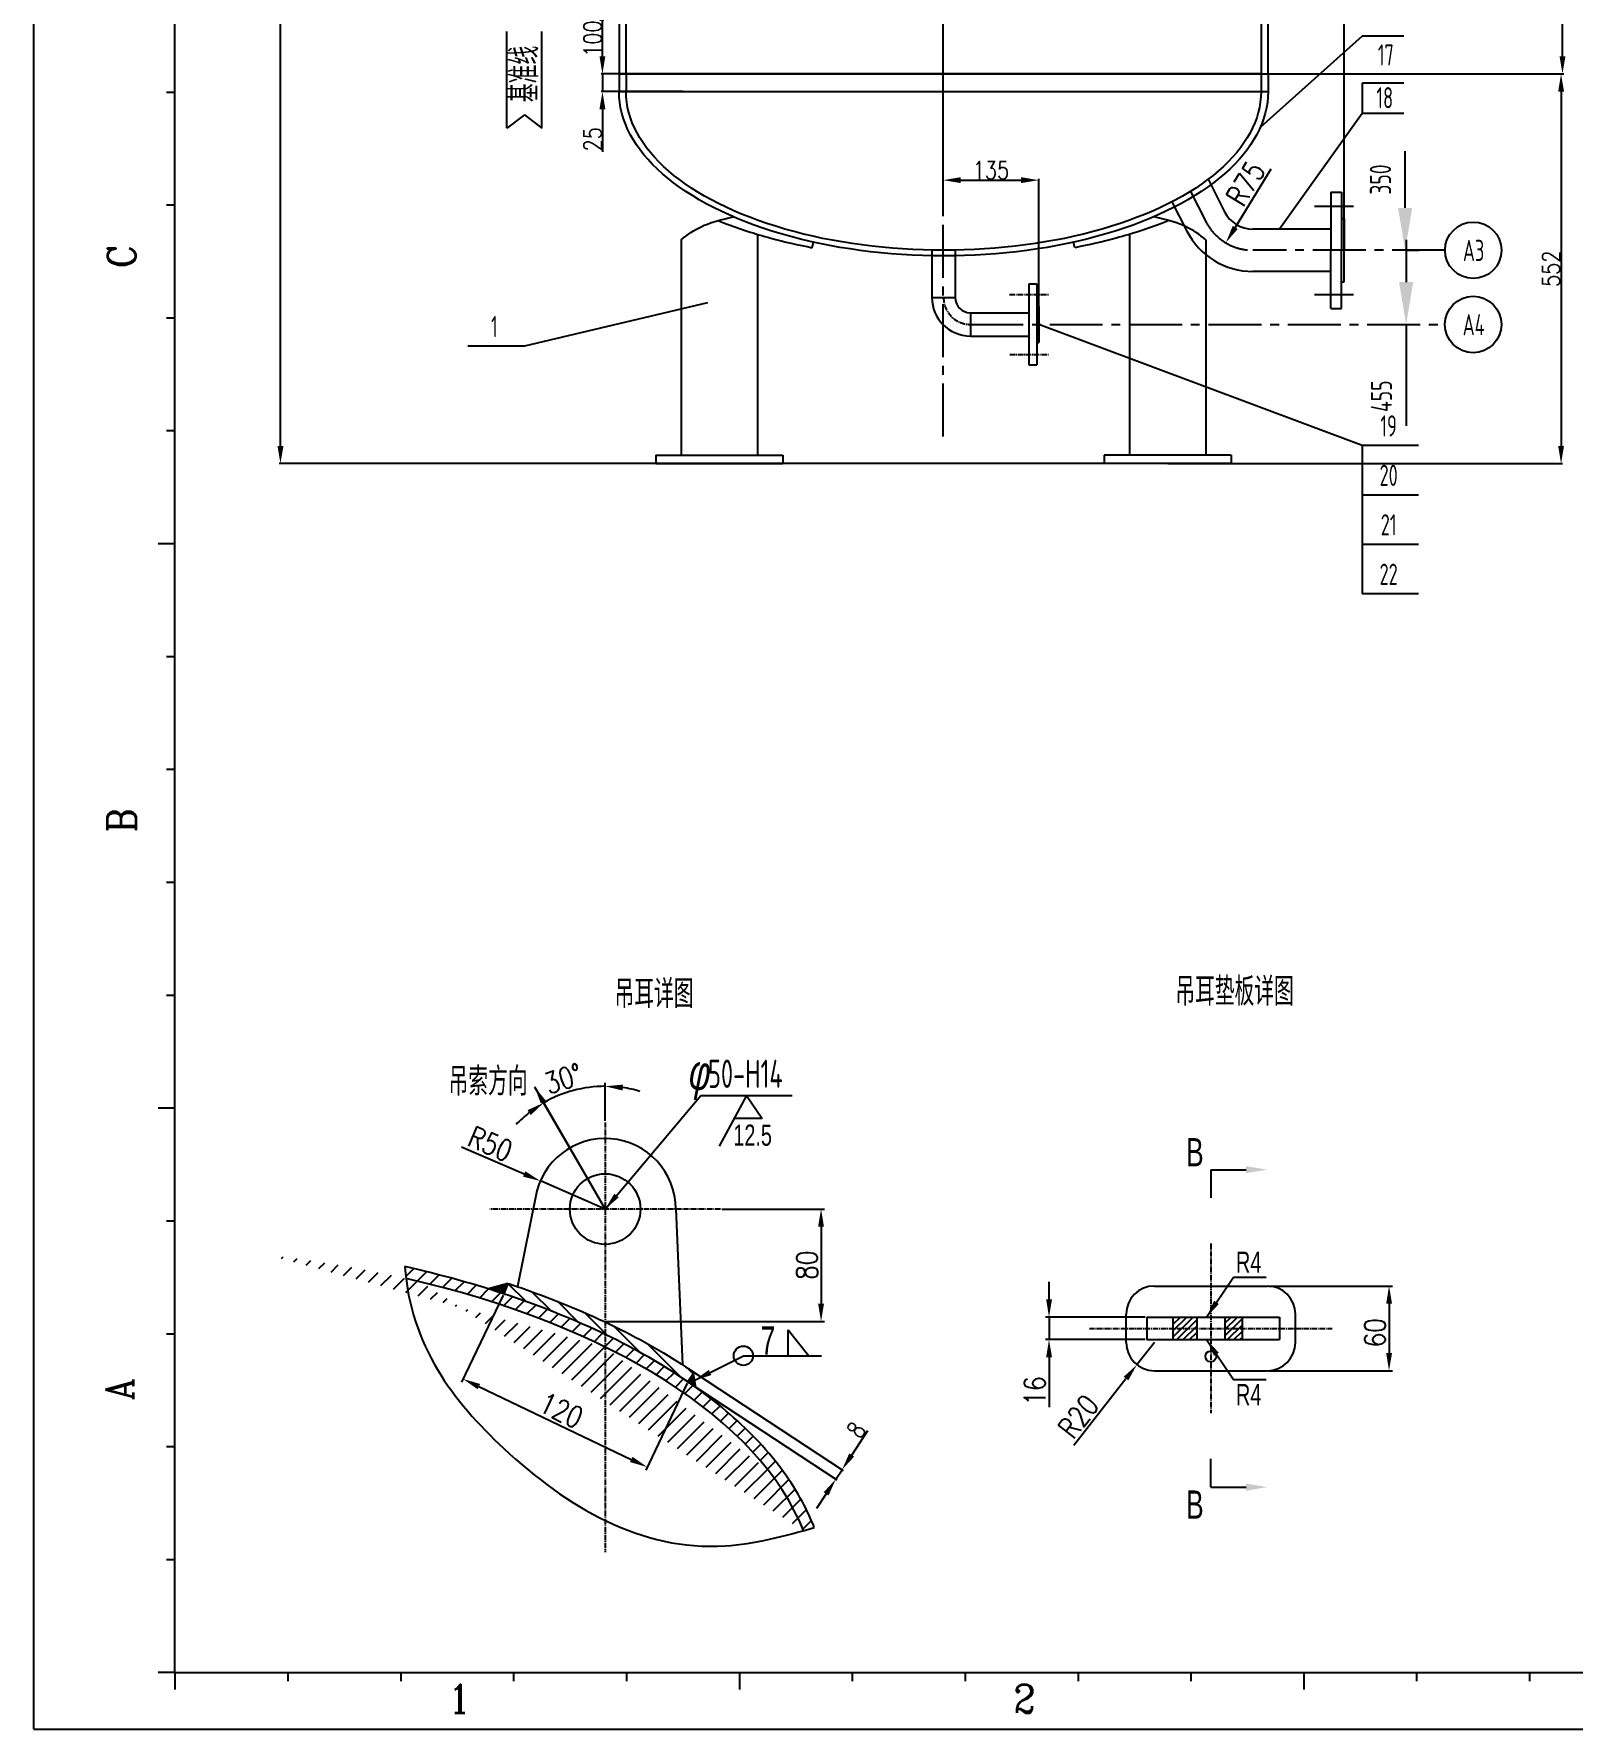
# Model space of a CAD drawing. Header units: inches. Extents: x 32075 to 39005, y -1315 to 3437.
# Drawn here: x 32075 to 34256, y -1315 to 1088 of the extents above; entities that cross this region are included whole.
import ezdxf
from ezdxf.enums import TextEntityAlignment as Align

# ---------------------------------------------------------------- set-up
doc = ezdxf.new("R2010")
doc.units = ezdxf.units.IN
doc.header["$LTSCALE"] = 10
doc.header["$MEASUREMENT"] = 0
doc.linetypes.add('CENTER', pattern=[2, 1.25, -0.25, 0.25, -0.25])
doc.linetypes.add('CENTER2', pattern=[1.125, 0.75, -0.125, 0.125, -0.125])
for name, color, linetype in [('2细线层', 4, 'Continuous'), ('7标注层', 4, 'Continuous'), ('CENTER', 1, 'CENTER'), ('DIM', 4, 'Continuous'), ('DRAWING', 7, 'Continuous'), ('hide-user1', 4, 'Continuous'), ('OBJ', 7, 'Continuous'), ('图框层', 7, 'Continuous')]:
    doc.layers.add(name, color=color, linetype=linetype)
doc.styles.add('JEREH', font='isocp.shx', dxfattribs={"width": 0.7, "bigfont": 'hzfs.shx'})
doc.styles.add('JEREH1', font='isocp.shx', dxfattribs={"width": 0.75, "bigfont": 'hzfs.shx'})
doc.styles.add('ROMANC', font='romanc.shx', dxfattribs={"width": 0.75})
doc.styles.add('TH_GBDIM', font='romans.shx', dxfattribs={"width": 0.8, "bigfont": 'gbcbig.shx'})
doc.styles.add('VCADHZ', font='vcadtxt3.shx', dxfattribs={"width": 0.7, "bigfont": 'vcadhz.shx'})
doc.dimstyles.new('TH_GBDIM', dxfattribs={"dimtxt": 25, "dimasz": 25, "dimexe": 2, "dimexo": 0, "dimgap": 1.5, "dimtad": 1, "dimdec": 0, "dimzin": 0, "dimdsep": 46, "dimtxsty": 'TH_GBDIM', "dimcen": 25, "dimclrd": 130, "dimclre": 130, "dimclrt": 3, "dimadec": 0, "dimazin": 0, "dimtfac": 0.714286, "dimtdec": 0, "dimtmove": 0, "dimatfit": 3, "dimfxl": 1, "dimtzin": 0, "dimlwd": -1, "dimlwe": -1, "dimarcsym": 0})
doc.dimstyles.new('单标注', dxfattribs={"dimscale": 20, "dimtxt": 1.5, "dimasz": 3, "dimexe": 1, "dimexo": 0.5, "dimgap": 1, "dimtad": 1, "dimjust": 2, "dimdec": 0, "dimzin": 0, "dimdsep": 46, "dimtxsty": 'JEREH1', "dimcen": 2, "dimse1": 1, "dimsd1": 1, "dimclrd": 4, "dimclre": 4, "dimclrt": 4, "dimadec": 0, "dimazin": 0, "dimtfac": 1, "dimtdec": 0, "dimtmove": 0, "dimatfit": 3, "dimfxl": 1, "dimtolj": 1, "dimtzin": 0, "dimarcsym": 0})
doc.dimstyles.new('单线标注', dxfattribs={"dimscale": 10, "dimtxt": 3, "dimasz": 2.5, "dimexe": 0.5, "dimexo": 0.2, "dimgap": 0.5, "dimtad": 1, "dimjust": 2, "dimdec": 0, "dimdsep": 46, "dimtxsty": 'TH_GBDIM', "dimcen": 1, "dimse1": 1, "dimsd1": 1, "dimclrd": 4, "dimclre": 4, "dimclrt": 3, "dimadec": 0, "dimazin": 0, "dimtfac": 1, "dimtdec": 0, "dimtmove": 0, "dimatfit": 3, "dimfxl": 1, "dimlwd": -1, "dimlwe": -1, "dimarcsym": 0})

# ---------------------------------------------------------------- blocks, each defined once
blk = doc.blocks.new('*D10')
at = {"color": 130, "transparency": 16777216}
for p, q in [((32994.7, 1131.6), (32878.6, 1131.6)), ((32880.6, 1056.6), (32880.6, 1106.6)), ((32994.7, 1031.6), (32878.6, 1031.6))]:
    blk.add_line(p, q, dxfattribs=at)
for points in [[(32876.4, 1106.6), (32884.7, 1106.6), (32880.6, 1131.6)], [(32876.4, 1056.6), (32884.7, 1056.6), (32880.6, 1031.6)]]:
    blk.add_solid(points, dxfattribs=at)
at = {"layer": 'Defpoints', "color": 0, "transparency": 16777216}
for p in [(32880.6, 1131.6), (32994.7, 1131.6), (32994.7, 1031.6)]:
    blk.add_point(p, dxfattribs=at)
at = {"color": 3, "transparency": 16777216, "insert": (32866.6, 1081.6), "char_height": 25, "attachment_point": 5, "rotation": 90, "style": 'TH_GBDIM'}
blk.add_mtext('100', dxfattribs=at)
blk = doc.blocks.new('*D11')
at = {"color": 130, "transparency": 16777216}
for p, q in [((32880.6, 1056.6), (32880.6, 1081.6)), ((32994.7, 1031.6), (32878.6, 1031.6)), ((32880.6, 1031.6), (32880.6, 1006.6)), ((32994.7, 1006.6), (32878.6, 1006.6)), ((32880.6, 981.6), (32880.6, 921.2))]:
    blk.add_line(p, q, dxfattribs=at)
for points in [[(32876.4, 1056.6), (32884.7, 1056.6), (32880.6, 1031.6)], [(32876.4, 981.6), (32884.7, 981.6), (32880.6, 1006.6)]]:
    blk.add_solid(points, dxfattribs=at)
at = {"layer": 'Defpoints', "color": 0, "transparency": 16777216}
for p in [(32994.7, 1031.6), (32880.6, 1006.6), (32994.7, 1006.6)]:
    blk.add_point(p, dxfattribs=at)
at = {"color": 3, "transparency": 16777216, "insert": (32866.6, 938.9), "char_height": 25, "attachment_point": 5, "rotation": 90, "style": 'TH_GBDIM'}
blk.add_mtext('25', dxfattribs=at)
blk = doc.blocks.new('*D21')
at = {"color": 130, "transparency": 16777216}
for p, q in [((33363.6, 830.9), (33363.6, 1203.3)), ((33932.1, 781.6), (33932.1, 1203.3)), ((33907.1, 1201.3), (33388.6, 1201.3))]:
    blk.add_line(p, q, dxfattribs=at)
for points in [[(33388.6, 1205.4), (33388.6, 1197.1), (33363.6, 1201.3)], [(33907.1, 1205.4), (33907.1, 1197.1), (33932.1, 1201.3)]]:
    blk.add_solid(points, dxfattribs=at)
at = {"layer": 'Defpoints', "color": 0, "transparency": 16777216}
for p in [(33363.6, 1201.3), (33363.6, 830.9), (33932.1, 781.6)]:
    blk.add_point(p, dxfattribs=at)
at = {"color": 3, "transparency": 16777216, "insert": (33647.8, 1215.3), "char_height": 25, "attachment_point": 5, "style": 'TH_GBDIM'}
blk.add_mtext('568', dxfattribs=at)
blk = doc.blocks.new('*D22')
at = {"color": 130, "transparency": 16777216}
for p, q in [((33363.6, 856.7), (33363.6, 883)), ((33388.6, 881), (33474.1, 881)), ((33499.1, 676.6), (33499.1, 883))]:
    blk.add_line(p, q, dxfattribs=at)
for points in [[(33388.6, 885.2), (33388.6, 876.9), (33363.6, 881)], [(33474.1, 885.2), (33474.1, 876.9), (33499.1, 881)]]:
    blk.add_solid(points, dxfattribs=at)
at = {"layer": 'Defpoints', "color": 0, "transparency": 16777216}
for p in [(33499.1, 881), (33363.6, 856.7), (33499.1, 676.6)]:
    blk.add_point(p, dxfattribs=at)
at = {"color": 3, "transparency": 16777216, "insert": (33431.3, 895), "char_height": 25, "attachment_point": 5, "style": 'TH_GBDIM'}
blk.add_mtext('135', dxfattribs=at)
blk = doc.blocks.new('*D23')
at = {"color": 4, "lineweight": -2, "transparency": 16777216}
for p, q in [((34018.4, 841.6), (34018.4, 922.1)), ((34018.7, 781.6), (34038.4, 781.6))]:
    blk.add_line(p, q, dxfattribs=at)
at = {"color": 4, "transparency": 16777216}
blk.add_solid([(34008.4, 841.6), (34028.4, 841.6), (34018.4, 781.6)], dxfattribs=at)
at = {"layer": 'Defpoints', "color": 0, "transparency": 16777216}
for p in [(33883.3, 1131.6), (34008.7, 781.6), (34018.4, 781.6)]:
    blk.add_point(p, dxfattribs=at)
at = {"color": 4, "transparency": 16777216, "insert": (33983.4, 881.9), "char_height": 30, "attachment_point": 5, "rotation": 90, "style": 'JEREH1'}
blk.add_mtext('\\A1;350', dxfattribs=at)
blk = doc.blocks.new('*D24')
at = {"color": 4, "lineweight": -2, "transparency": 16777216}
for p, q in [((34019.8, 796.6), (34019.8, 736.6)), ((33997.9, 676.6), (34039.8, 676.6)), ((34019.8, 676.6), (34019.8, 532.9))]:
    blk.add_line(p, q, dxfattribs=at)
at = {"color": 4, "transparency": 16777216}
blk.add_solid([(34009.8, 736.6), (34029.8, 736.6), (34019.8, 676.6)], dxfattribs=at)
at = {"layer": 'Defpoints', "color": 0, "transparency": 16777216}
for p in [(33814.1, 1131.6), (33987.9, 676.6), (34019.8, 676.6)]:
    blk.add_point(p, dxfattribs=at)
at = {"color": 4, "transparency": 16777216, "insert": (33984.8, 574.8), "char_height": 30, "attachment_point": 5, "rotation": 90, "style": 'JEREH1'}
blk.add_mtext('\\A1;455', dxfattribs=at)
blk = doc.blocks.new('*D25')
at = {"color": 130, "transparency": 16777216}
for p, q in [((33609.2, 1031.6), (34241.4, 1031.6)), ((34239.4, 1006.6), (34239.4, 504.2)), ((33681.9, 479.2), (34241.4, 479.2))]:
    blk.add_line(p, q, dxfattribs=at)
for points in [[(34235.3, 1006.6), (34243.6, 1006.6), (34239.4, 1031.6)], [(34235.3, 504.2), (34243.6, 504.2), (34239.4, 479.2)]]:
    blk.add_solid(points, dxfattribs=at)
at = {"layer": 'Defpoints', "color": 0, "transparency": 16777216}
for p in [(33609.2, 1031.6), (33681.9, 479.2), (34239.4, 479.2)]:
    blk.add_point(p, dxfattribs=at)
at = {"color": 3, "transparency": 16777216, "insert": (34225.4, 755.4), "char_height": 25, "attachment_point": 5, "rotation": 90, "style": 'TH_GBDIM'}
blk.add_mtext('552', dxfattribs=at)
blk = doc.blocks.new('*D26')
at = {"color": 130, "transparency": 16777216}
for p, q in [((33762.8, 2671.6), (34243.4, 2671.6)), ((34241.4, 1056.6), (34241.4, 2646.6)), ((33771.9, 1031.6), (34243.4, 1031.6))]:
    blk.add_line(p, q, dxfattribs=at)
for points in [[(34237.3, 2646.6), (34245.6, 2646.6), (34241.4, 2671.6)], [(34237.3, 1056.6), (34245.6, 1056.6), (34241.4, 1031.6)]]:
    blk.add_solid(points, dxfattribs=at)
at = {"layer": 'Defpoints', "color": 0, "transparency": 16777216}
for p in [(33762.8, 2671.6), (34241.4, 2671.6), (33771.9, 1031.6)]:
    blk.add_point(p, dxfattribs=at)
at = {"color": 3, "transparency": 16777216, "insert": (34227.4, 1851.6), "char_height": 25, "attachment_point": 5, "rotation": 90, "style": 'TH_GBDIM'}
blk.add_mtext('1640', dxfattribs=at)
blk = doc.blocks.new('*D27')
at = {"color": 4, "transparency": 16777216}
blk.add_line((33828.1, 896.4), (33777.6, 814), dxfattribs=at)
blk.add_solid([(33774, 816.2), (33781.1, 811.8), (33764.5, 792.7)], dxfattribs=at)
at = {"layer": 'Defpoints', "color": 0, "transparency": 16777216}
for p in [(33803.7, 856.6), (33764.5, 792.7)]:
    blk.add_point(p, dxfattribs=at)
at = {"color": 3, "transparency": 16777216, "insert": (33792.3, 876.3), "char_height": 30, "attachment_point": 5, "rotation": 58.5133, "style": 'TH_GBDIM'}
blk.add_mtext('R75', dxfattribs=at)
blk = doc.blocks.new('*D28')
at = {"color": 130, "transparency": 16777216}
for p, q in [((33010, 3050), (32422.2, 3050)), ((32424.2, 504.2), (32424.2, 3025)), ((33681.9, 479.2), (32422.2, 479.2))]:
    blk.add_line(p, q, dxfattribs=at)
for points in [[(32420, 3025), (32428.4, 3025), (32424.2, 3050)], [(32420, 504.2), (32428.4, 504.2), (32424.2, 479.2)]]:
    blk.add_solid(points, dxfattribs=at)
at = {"layer": 'Defpoints', "color": 0, "transparency": 16777216}
for p in [(32424.2, 3050), (33010, 3050), (33681.9, 479.2)]:
    blk.add_point(p, dxfattribs=at)
at = {"color": 3, "transparency": 16777216, "insert": (32410.2, 1764.6), "char_height": 25, "attachment_point": 5, "rotation": 90, "style": 'TH_GBDIM'}
blk.add_mtext('2571', dxfattribs=at)
blk = doc.blocks.new('*D30')
at = {"color": 4, "transparency": 16777216}
for p, q in [((33049.8, -577.4), (33195.5, -577.4)), ((33190.5, -602.4), (33190.5, -711.7)), ((32884.9, -736.7), (33195.5, -736.7))]:
    blk.add_line(p, q, dxfattribs=at)
for points in [[(33186.3, -602.4), (33194.6, -602.4), (33190.5, -577.4)], [(33186.3, -711.7), (33194.6, -711.7), (33190.5, -736.7)]]:
    blk.add_solid(points, dxfattribs=at)
at = {"layer": 'Defpoints', "color": 0, "transparency": 16777216}
for p in [(33047.8, -577.4), (32882.9, -736.7), (33190.5, -736.7)]:
    blk.add_point(p, dxfattribs=at)
at = {"color": 3, "transparency": 16777216, "insert": (33170.5, -657), "char_height": 30, "attachment_point": 5, "rotation": 90, "style": 'TH_GBDIM'}
blk.add_mtext('80', dxfattribs=at)
blk = doc.blocks.new('*D31')
at = {"color": 4, "transparency": 16777216}
for p, q in [((32739.7, -699.4), (32680.7, -822.8)), ((32705.4, -829), (32921.5, -932.3)), ((33000.8, -824.2), (32941.9, -947.6))]:
    blk.add_line(p, q, dxfattribs=at)
for points in [[(32707.2, -825.3), (32703.6, -832.8), (32682.9, -818.2)], [(32923.3, -928.5), (32919.7, -936), (32944, -943.1)]]:
    blk.add_solid(points, dxfattribs=at)
at = {"layer": 'Defpoints', "color": 0, "transparency": 16777216}
for p in [(32740.6, -697.6), (33001.7, -822.4), (32944, -943.1)]:
    blk.add_point(p, dxfattribs=at)
at = {"color": 3, "transparency": 16777216, "insert": (32822.1, -862.6), "char_height": 30, "attachment_point": 5, "rotation": 334.4568, "style": 'TH_GBDIM'}
blk.add_mtext('120', dxfattribs=at)
blk = doc.blocks.new('*D32')
at = {"layer": 'Defpoints', "color": 0, "transparency": 16777216}
for p in [(33010.5, -809), (33001.7, -822.4), (33220.2, -946.9)]:
    blk.add_point(p, dxfattribs=at)
at = {"layer": 'DRAWING', "color": 130, "transparency": 16777216}
for p, q in [((33010.5, -809), (33221.8, -948)), ((33001.7, -822.4), (33213, -961.3)), ((33233.9, -926), (33256.6, -891.4)), ((33211.4, -960.2), (33220.2, -946.9)), ((33197.6, -981.1), (33183.9, -1002))]:
    blk.add_line(p, q, dxfattribs=at)
for points in [[(33230.4, -923.7), (33237.4, -928.3), (33220.2, -946.9)], [(33194.2, -978.8), (33201.1, -983.4), (33211.4, -960.2)]]:
    blk.add_solid(points, dxfattribs=at)
at = {"layer": 'DRAWING', "color": 3, "transparency": 16777216, "insert": (33240.4, -890.6), "char_height": 25, "attachment_point": 5, "rotation": 56.6741, "style": 'TH_GBDIM'}
blk.add_mtext('8', dxfattribs=at)
blk = doc.blocks.new('*D33')
at = {"color": 4, "transparency": 16777216}
for p, q in [((32884.4, -452.5), (32884.4, -398.4)), ((32858.4, -532.4), (32794.9, -422.4))]:
    blk.add_line(p, q, dxfattribs=at)
for start, end in [(90, 120), (73.5229, 81.7614), (128.2386, 136.4771)]:
    blk.add_arc((32884.4, -577.4), 174, start, end, dxfattribs=at)
for points in [[(32909, -409.3), (32909.6, -401), (32884.4, -403.4)], [(32774.3, -437.3), (32779, -444.2), (32797.4, -426.7)]]:
    blk.add_solid(points, dxfattribs=at)
at = {"layer": 'Defpoints', "color": 0, "transparency": 16777216}
for p in [(32854.1, -406), (32884.4, -454.5), (32859.4, -534.1), (32884.4, -577.4), (32884.4, -1063.5)]:
    blk.add_point(p, dxfattribs=at)
at = {"color": 3, "transparency": 16777216, "insert": (32825.1, -392.7), "char_height": 30, "attachment_point": 5, "rotation": 17.7981, "style": 'TH_GBDIM'}
blk.add_mtext('30°', dxfattribs=at)
blk = doc.blocks.new('*D34')
at = {"color": 4, "transparency": 16777216}
for p, q in [((32681, -489.2), (32769.7, -527.6)), ((32884.4, -577.4), (32792.6, -537.6))]:
    blk.add_line(p, q, dxfattribs=at)
blk.add_solid([(32771.3, -523.8), (32768, -531.5), (32792.6, -537.6)], dxfattribs=at)
at = {"layer": 'Defpoints', "color": 0, "transparency": 16777216}
for p in [(32792.6, -537.6), (32884.4, -577.4)]:
    blk.add_point(p, dxfattribs=at)
at = {"color": 3, "transparency": 16777216, "insert": (32721.8, -485.1), "char_height": 30, "attachment_point": 5, "rotation": 336.5518, "style": 'TH_GBDIM'}
blk.add_mtext('R50', dxfattribs=at)
blk = doc.blocks.new('*D35')
at = {"color": 4, "transparency": 16777216}
for p, q in [((33513.6, -705.5), (33513.6, -680.5)), ((33650.1, -730.5), (33508.6, -730.5)), ((33513.6, -730.5), (33513.6, -762.5)), ((33650.1, -762.5), (33508.6, -762.5)), ((33513.6, -787.5), (33513.6, -858))]:
    blk.add_line(p, q, dxfattribs=at)
for points in [[(33509.5, -705.5), (33517.8, -705.5), (33513.6, -730.5)], [(33509.5, -787.5), (33517.8, -787.5), (33513.6, -762.5)]]:
    blk.add_solid(points, dxfattribs=at)
at = {"layer": 'Defpoints', "color": 0, "transparency": 16777216}
for p in [(33652.1, -730.5), (33513.6, -762.5), (33652.1, -762.5)]:
    blk.add_point(p, dxfattribs=at)
at = {"color": 3, "transparency": 16777216, "insert": (33493.6, -835.2), "char_height": 30, "attachment_point": 5, "rotation": 90, "style": 'TH_GBDIM'}
blk.add_mtext('16', dxfattribs=at)
blk = doc.blocks.new('*D29')
at = {"color": 4, "transparency": 16777216}
for p, q in [((33824.9, -686.5), (34000.6, -686.5)), ((33995.6, -711.5), (33995.6, -781.5)), ((33824.9, -806.5), (34000.6, -806.5))]:
    blk.add_line(p, q, dxfattribs=at)
for points in [[(33991.5, -711.5), (33999.8, -711.5), (33995.6, -686.5)], [(33991.5, -781.5), (33999.8, -781.5), (33995.6, -806.5)]]:
    blk.add_solid(points, dxfattribs=at)
at = {"layer": 'Defpoints', "color": 0, "transparency": 16777216}
for p in [(33822.9, -686.5), (33822.9, -806.5), (33995.6, -806.5)]:
    blk.add_point(p, dxfattribs=at)
at = {"color": 3, "transparency": 16777216, "insert": (33975.6, -752.7), "char_height": 30, "attachment_point": 5, "rotation": 90, "style": 'TH_GBDIM'}
blk.add_mtext('60', dxfattribs=at)
blk = doc.blocks.new('*D36')
at = {"color": 4, "transparency": 16777216}
for p, q in [((33662.9, -766.5), (33638.2, -798)), ((33548.8, -912), (33622.7, -817.7))]:
    blk.add_line(p, q, dxfattribs=at)
blk.add_solid([(33619.5, -815.1), (33626, -820.2), (33638.2, -798)], dxfattribs=at)
at = {"layer": 'Defpoints', "color": 0, "transparency": 16777216}
for p in [(33662.9, -766.5), (33638.2, -798)]:
    blk.add_point(p, dxfattribs=at)
at = {"color": 3, "transparency": 16777216, "insert": (33555.2, -871.4), "char_height": 30, "attachment_point": 5, "rotation": 51.882, "style": 'TH_GBDIM'}
blk.add_mtext('R20', dxfattribs=at)

msp = doc.modelspace()

# ---------------------------------------------------------------- hatches: boundary and pattern name
at = {"layer": 'DRAWING'}
h = msp.add_hatch(dxfattribs=at)
h.set_pattern_fill('ANSI31', color=2, scale=5, style=0)
h.set_pattern_definition([(45, (710.872, 18174.329), (-11.22532, 11.22532), [])])
edge = h.paths.add_edge_path()
edge.add_spline(control_points=[(32884.4, -755.1), (32847.8, -737.5), (32808.7, -721.4), (32719.9, -689.9), (32669.4, -675.2), (32611.5, -661.4), (32606.1, -660.2), (32600.7, -659)], knot_values=[3.946652, 3.946652, 3.946652, 3.946652, 4.096327, 4.096327, 4.269315, 4.269315, 4.286814, 4.286814, 4.286814, 4.286814], degree=3, periodic=0)
edge.add_spline(control_points=[(32600.7, -659), (32601.1, -664.6), (32601.6, -670.2), (32602.3, -675.7)], knot_values=[10.452433, 10.452433, 10.452433, 10.452433, 18.19689, 18.19689, 18.19689, 18.19689], degree=3, periodic=0)
edge.add_ellipse((32184.4, -1130), major_axis=(-1000, 0), ratio=0.5, start_angle=225.573, end_angle=245.2976, ccw=False)
edge.add_line((32884.4, -772.9), (32884.4, -755.1))
edge = h.paths.add_edge_path()
edge.add_ellipse((32184.4, -1130), major_axis=(-1000, 0), ratio=0.5, start_angle=191.1655, end_angle=225.573, ccw=False)
edge.add_spline(control_points=[(33165.4, -1033.1), (33170.6, -1031.7), (33175.7, -1030.2), (33180.9, -1028.7)], knot_values=[413.658697, 413.658697, 413.658697, 413.658697, 421.793715, 421.793715, 421.793715, 421.793715], degree=3, periodic=0)
edge.add_spline(control_points=[(33180.9, -1028.7), (33176.1, -1016.5), (33170.5, -1004.4), (33148.4, -963.3), (33127.8, -935), (33077.5, -881), (33047.8, -855.2), (32980.3, -806.8), (32942.5, -784.2), (32895.7, -760.6), (32890.1, -757.8), (32884.4, -755.1)], knot_values=[3.333773, 3.333773, 3.333773, 3.333773, 3.404376, 3.404376, 3.577363, 3.577363, 3.750351, 3.750351, 3.923339, 3.923339, 3.946652, 3.946652, 3.946652, 3.946652], degree=3, periodic=0)
edge.add_line((32884.4, -755.1), (32884.4, -772.9))
h = msp.add_hatch(color=3, dxfattribs=at)
edge = h.paths.add_edge_path()
edge.add_spline(control_points=[(32719, -690.7), (32726.3, -692.9), (32733.4, -695.2), (32740.6, -697.6)], knot_values=[4.12862, 4.12862, 4.12862, 4.12862, 4.153907, 4.153907, 4.153907, 4.153907], degree=3, periodic=0)
edge.add_line((32740.6, -697.6), (32746.4, -682.7))
edge.add_line((32746.4, -682.7), (32719, -690.7))
h = msp.add_hatch(dxfattribs=at)
h.set_pattern_fill('ANSI31', color=2, scale=5, angle=90, style=0)
h.set_pattern_definition([(135, (710.872, 18174.329), (-11.22532, -11.22532), [])])
edge = h.paths.add_edge_path()
edge.add_spline(control_points=[(32740.6, -697.6), (32749.6, -700.6), (32758.6, -703.7), (32808.7, -721.4), (32847.8, -737.5), (32884.4, -755.1)], knot_values=[3.946652, 3.946652, 3.946652, 3.946652, 3.978946, 3.978946, 4.12862, 4.12862, 4.12862, 4.12862], degree=3, periodic=0)
edge.add_line((32884.4, -755.1), (32884.4, -737.4))
edge.add_spline(control_points=[(32884.4, -737.4), (32850.6, -721.5), (32814.9, -706.7), (32767.2, -689.7), (32756.8, -686.1), (32746.4, -682.7)], knot_values=[5.297111, 5.297111, 5.297111, 5.297111, 5.432114, 5.432114, 5.46884, 5.46884, 5.46884, 5.46884], degree=3, periodic=0)
edge.add_line((32746.4, -682.7), (32740.6, -697.6))
edge = h.paths.add_edge_path()
edge.add_spline(control_points=[(33010.5, -809), (32978.8, -787.3), (32943.9, -766.9), (32899.1, -744.4), (32891.8, -740.9), (32884.4, -737.4)], knot_values=[5.46884, 5.46884, 5.46884, 5.46884, 5.62357, 5.62357, 5.653215, 5.653215, 5.653215, 5.653215], degree=3, periodic=0)
edge.add_line((32884.4, -737.4), (32884.4, -755.1))
edge.add_spline(control_points=[(32884.4, -755.1), (32890.1, -757.8), (32895.7, -760.6), (32937.6, -781.7), (32971.2, -801.4), (33001.7, -822.4)], knot_values=[3.771136, 3.771136, 3.771136, 3.771136, 3.794449, 3.794449, 3.946652, 3.946652, 3.946652, 3.946652], degree=3, periodic=0)
edge.add_line((33001.7, -822.4), (33010.5, -809))
h = msp.add_hatch(dxfattribs=at)
h.set_pattern_fill('ANSI31', color=2, scale=2, style=0)
h.set_pattern_definition([(45, (601.758, 18158.1787), (-4.4901281, 4.4901281), [])])
h.paths.add_polyline_path([(33787.2, -730.5), (33762.9, -730.5), (33762.9, -746.5), (33787.2, -746.5)])
h.paths.add_polyline_path([(33787.2, -746.5), (33762.9, -746.5), (33762.9, -762.5), (33787.2, -762.5)])
h.paths.add_polyline_path([(33722.9, -746.5), (33689.2, -746.5), (33689.2, -762.5), (33722.9, -762.5)])
h.paths.add_polyline_path([(33722.9, -730.5), (33689.2, -730.5), (33689.2, -746.5), (33722.9, -746.5)])
h = msp.add_hatch(color=3, dxfattribs=at)
edge = h.paths.add_edge_path()
edge.add_line((33009.3, -810.9), (33001.7, -822.4))
edge.add_spline(control_points=[(33001.7, -822.4), (33005.3, -824.8), (33008.8, -827.3), (33012.3, -829.8)], knot_values=[3.753382, 3.753382, 3.753382, 3.753382, 3.771136, 3.771136, 3.771136, 3.771136], degree=3, periodic=0)
edge.add_line((33012.3, -829.8), (33009.3, -810.9))

# ---------------------------------------------------------------- linework, layer by layer
at = {"color": 4}
for p, q in [((33957.4, 1085.1), (33813.2, 956.1)), ((32904.1, 1031.6), (32904.1, 1006.6)), ((32914.1, 1031.6), (32914.1, 1006.6)), ((33814.1, 1031.6), (33814.1, 1006.6)), ((33824.1, 1031.6), (33824.1, 1006.6)), ((32904.1, 1006.6), (33824.1, 1006.6)), ((33957.4, 975.5), (33840.3, 811.6)), ((33957.4, 504.8), (33499.1, 676.6)), ((33771.9, 491.2), (33771.9, 479.2))]:
    msp.add_line(p, q, dxfattribs=at)
at = {"color": 3, "ltscale": 100}
for p, q in [((34016.4, 1085.1), (33957.4, 1085.1)), ((34016.4, 1018.6), (33957.4, 1018.6)), ((33957.4, 1018.6), (33957.4, 975.5)), ((34016.4, 975.5), (33957.4, 975.5)), ((32769.9, 645.6), (32689.9, 645.6)), ((33957.4, 504.8), (33957.4, 294.5)), ((34037.4, 504.8), (33957.4, 504.8)), ((34037.4, 434.7), (33957.4, 434.7)), ((34037.4, 364.6), (33957.4, 364.6)), ((34037.4, 294.5), (33957.4, 294.5))]:
    msp.add_line(p, q, dxfattribs=at)
for p, q in [((33739, 882.2), (33762.5, 836.2)), ((33687.9, 850.4), (33709.1, 808.9)), ((33913.1, 864.1), (33928.1, 864.1)), ((33913.1, 864.1), (33913.1, 781.6)), ((33928.1, 864.1), (33928.1, 781.6)), ((33928.1, 826.6), (33932.1, 826.6)), ((33932.1, 826.6), (33932.1, 781.6)), ((33913.1, 811.6), (33802.6, 811.6)), ((33347.6, 781.7), (33347.6, 714.6)), ((33380.4, 781.7), (33380.6, 714.6)), ((33913.1, 699.1), (33913.1, 781.6)), ((33928.1, 699.1), (33928.1, 781.6)), ((33932.1, 736.7), (33932.1, 781.6)), ((33913.1, 751.6), (33802.6, 751.6)), ((33485.1, 734.1), (33496.1, 734.1)), ((33485.1, 734.1), (33485.1, 619.1)), ((33496.1, 734.1), (33496.1, 619.1)), ((33928.1, 736.7), (33932.1, 736.7)), ((33347.6, 714.6), (33380.6, 714.6)), ((33496.1, 702.1), (33499.1, 702.1)), ((33499.1, 702.1), (33499.1, 651.1)), ((33913.1, 699.1), (33928.1, 699.1)), ((33402.1, 693.1), (33402.1, 660.1)), ((33402.1, 693.1), (33485.1, 693.1)), ((33402.1, 660.1), (33485.1, 660.1)), ((33496.1, 651.1), (33499.1, 651.1)), ((33485.1, 619.1), (33496.1, 619.1))]:
    msp.add_line(p, q)
at = {"color": 4}
for points in [[(32904.1, 1031.6), (33824.1, 1031.6), (33824.1, 2671.6), (32904.1, 2671.6)], [(32914.1, 2671.6), (33814.1, 2671.6), (33814.1, 1031.6), (32914.1, 1031.6)]]:
    msp.add_lwpolyline(points, close=True, dxfattribs=at)
for centre, radius, start in [((33802.6, 856.6), 45, 207.0266), ((33802.6, 856.6), 105, 207.0266), ((33402.1, 714.6), 54.5, 180), ((33402.1, 714.6), 21.5, 180)]:
    msp.add_arc(centre, radius, start, 270)
at = {"color": 4, "extrusion": (0, 0, -1)}
for major_axis, ratio, start_param, end_param in [((460, 0), 0.506522, 6.283185, 9.424778), ((450, 0), 0.5, 0, 3.141593)]:
    msp.add_ellipse((33364.1, 1006.6), major_axis=major_axis, ratio=ratio, start_param=start_param, end_param=end_param, dxfattribs=at)
for points in [[(33044.3, 823.6), (33047.4, 822.4), (33050.5, 821.2), (33074.5, 812.1), (33096.5, 805), (33138.4, 793.7), (33158, 789.2), (33178.1, 785.3)], [(33683.9, 823.6), (33680.8, 822.4), (33677.7, 821.2), (33653.7, 812.1), (33631.6, 805), (33589.7, 793.7), (33570.1, 789.2), (33550.1, 785.3)]]:
    msp.add_open_spline(points, degree=3, knots=[4.0408141, 4.0408141, 4.0408141, 4.0408141, 4.0639577, 4.0639577, 4.2170111, 4.2170111, 4.3438059, 4.3438059, 4.3438059, 4.3438059])
at = {"layer": '2细线层'}
for p, q in [((32074.7, -1314.5), (32074.7, 3437.5)), ((32274.7, 1005.5), (32262.7, 1005.5)), ((32274.7, 845.5), (32262.7, 845.5)), ((32274.7, 685.5), (32262.7, 685.5)), ((32274.7, 525.5), (32262.7, 525.5)), ((32274.7, 365.5), (32250.7, 365.5)), ((32274.7, 205.5), (32262.7, 205.5)), ((32274.7, 45.5), (32262.7, 45.5)), ((32274.7, -114.5), (32262.7, -114.5)), ((32274.7, -274.5), (32262.7, -274.5)), ((32274.7, -274.5), (32262.7, -274.5)), ((32274.7, -434.5), (32250.7, -434.5)), ((32274.7, -594.5), (32262.7, -594.5)), ((32274.7, -754.5), (32262.7, -754.5)), ((32274.7, -914.5), (32262.7, -914.5)), ((32274.7, -1074.5), (32262.7, -1074.5)), ((32074.7, -1314.5), (32074.7, -1234.5)), ((32274.7, -1234.5), (32250.7, -1234.5)), ((32274.7, -1234.5), (32274.7, -1258.5)), ((32434.7, -1234.5), (32434.7, -1246.5)), ((32594.7, -1234.5), (32594.7, -1246.5)), ((32754.7, -1234.5), (32754.7, -1246.5)), ((32914.7, -1234.5), (32914.7, -1246.5)), ((33074.7, -1234.5), (33074.7, -1258.5)), ((33234.7, -1234.5), (33234.7, -1246.5)), ((33394.7, -1234.5), (33394.7, -1246.5)), ((33554.7, -1234.5), (33554.7, -1246.5)), ((33714.7, -1234.5), (33714.7, -1246.5)), ((33874.7, -1234.5), (33874.7, -1258.5)), ((34034.7, -1234.5), (34034.7, -1246.5)), ((34194.7, -1234.5), (34194.7, -1246.5)), ((32074.7, -1314.5), (38802.7, -1314.5)), ((32074.7, -1314.5), (32274.7, -1314.5))]:
    msp.add_line(p, q, dxfattribs=at)
at = {"layer": '7标注层', "ltscale": 100}
for centre in [(34115, 781.6), (34114.8, 676.4)]:
    msp.add_circle(centre, 40, dxfattribs=at)
at = {"layer": 'CENTER', "linetype": 'CENTER2', "ltscale": 10}
for p, q in [((33363.5, 517.6), (33364.1, 3096.3)), ((33714, 865.1), (33735.8, 822.5)), ((33889.7, 844.1), (33945.2, 844.1)), ((34075, 781.6), (33802.6, 781.6)), ((33889.7, 719.1), (33945.2, 719.1)), ((33402.1, 676.6), (34074.8, 676.6))]:
    msp.add_line(p, q, dxfattribs=at)
at = {"layer": 'CENTER', "linetype": 'CENTER2'}
for p, q in [((33457.7, 719.1), (33513.2, 719.1)), ((33458, 634.1), (33514, 634.1)), ((32884.4, -454.5), (32884.4, -1063.5)), ((33047.8, -577.4), (32720.9, -577.4)), ((33742.9, -626.1), (33742.9, -866.9)), ((33570.8, -746.5), (33914.9, -746.5))]:
    msp.add_line(p, q, dxfattribs=at)
at = {"layer": 'CENTER', "linetype": 'CENTER2', "ltscale": 10}
msp.add_arc((33802.6, 856.6), 75, 207.0266, 270, dxfattribs=at)
at = {"layer": 'CENTER', "linetype": 'CENTER2'}
msp.add_arc((33402.1, 714.6), 38, 180, 270, dxfattribs=at)
at = {"layer": 'DIM'}
for p, q in [((32745.1, 954.5), (32745.1, 1091.6)), ((32794.6, 954.5), (32794.6, 1091.6)), ((32769.9, 973.7), (32745.1, 954.5)), ((32769.9, 973.7), (32794.6, 954.5)), ((33029.4, 707), (32769.9, 645.6)), ((33742.9, -521.6), (33792.9, -521.6)), ((33742.9, -971.5), (33792.9, -971.5))]:
    msp.add_line(p, q, dxfattribs=at)
at = {"layer": 'DIM', "color": 2}
for p, q in [((33084.7, -416.3), (33046, -488.1)), ((33084.7, -416.3), (33107.2, -449)), ((33107.2, -449), (33067.1, -448.9)), ((33143.8, -785.3), (33143.8, -748.8)), ((33143.8, -748.8), (33173.3, -785.3))]:
    msp.add_line(p, q, dxfattribs=at)
msp.add_circle((33080.4, -785.3), 13.7, dxfattribs=at)
for points, knots in [([(32992.3, 796.6), (33001.2, 803.7), (33021, 817.8), (33044.8, 824), (33057.7, 827), (33057.7, 827), (33057.7, 827), (33057.7, 827), (33060.5, 827.7), (33063.4, 828.4), (33066.2, 829)], [16.334954, 16.334954, 16.334954, 16.334954, 50.097269, 89.341247, 89.341247, 89.341247, 89.3423, 89.3423, 89.3423, 97.993696, 97.993696, 97.993696, 97.993696]), ([(33735.9, 796.6), (33727, 803.7), (33707.1, 817.8), (33683.4, 824), (33670.4, 827), (33670.4, 827), (33670.4, 827), (33670.4, 827), (33667.6, 827.7), (33664.8, 828.4), (33661.9, 829)], [16.334954, 16.334954, 16.334954, 16.334954, 50.097269, 89.341247, 89.341247, 89.341247, 89.3423, 89.3423, 89.3423, 97.993696, 97.993696, 97.993696, 97.993696]), ([(32600.7, -659), (32608, -770.4), (32746.8, -950.8), (32972.3, -1084), (33138.8, -1041.1), (33180.9, -1028.7)], [10.452433, 10.452433, 10.452433, 10.452433, 162.77089, 355.125645, 421.793715, 421.793715, 421.793715, 421.793715])]:
    msp.add_open_spline(points, degree=3, knots=knots, dxfattribs=at)
at = {"layer": 'DIM'}
for points in [[(33792.9, -516.6), (33792.9, -526.6), (33822.9, -521.6)], [(33792.9, -976.5), (33792.9, -966.5), (33822.9, -971.5)]]:
    msp.add_solid(points, dxfattribs=at)
at = {"layer": 'DRAWING'}
for p, q in [((32992.3, 796.6), (32992.3, 491.2)), ((33100.3, 804.3), (33100.3, 491.2)), ((33178.1, 785.3), (33179.6, 793.1)), ((33550.1, 785.3), (33548.5, 793.1)), ((33627.9, 804.3), (33627.9, 491.2)), ((33735.9, 796.6), (33735.9, 491.2)), ((32956.3, 491.2), (33136.3, 491.2)), ((32956.3, 491.2), (32956.3, 479.2)), ((33136.3, 491.2), (33136.3, 479.2)), ((33771.9, 491.2), (33591.9, 491.2)), ((33591.9, 491.2), (33591.9, 479.2)), ((32956.3, 479.2), (33136.3, 479.2)), ((33771.9, 479.2), (33591.9, 479.2)), ((32787.1, -554), (32760.2, -687.3)), ((32984.4, -577.4), (32993.9, -797.9)), ((32746.4, -682.7), (32719, -690.7)), ((32746.4, -682.7), (32740.6, -697.6)), ((33662.9, -686.5), (33822.9, -686.5)), ((33622.9, -766.5), (33622.9, -726.5)), ((33652.1, -730.5), (33840.3, -730.5)), ((33652.1, -730.5), (33652.1, -762.5)), ((33689.2, -730.5), (33689.2, -762.5)), ((33722.9, -730.5), (33722.9, -762.5)), ((33762.9, -730.5), (33762.9, -762.5)), ((33787.2, -730.5), (33787.2, -762.5)), ((33840.3, -730.5), (33840.3, -762.5)), ((33862.9, -766.5), (33862.9, -726.5)), ((33652.1, -762.5), (33840.3, -762.5)), ((33010.5, -809), (33001.7, -822.4)), ((33009.3, -810.9), (33012.3, -829.8)), ((33662.9, -806.5), (33822.9, -806.5))]:
    msp.add_line(p, q, dxfattribs=at)
for centre, radius in [((32884.4, -577.4), 50), ((33742.9, -786.3), 7.71)]:
    msp.add_circle(centre, radius, dxfattribs=at)
for centre, radius, start, end in [((32884.4, -577.4), 100, 0, 170.6577), ((33662.9, -726.5), 40, 90, 180), ((33822.9, -726.5), 40, 0, 90), ((33662.9, -766.5), 40, 180, 270), ((33822.9, -766.5), 40, 270, 0)]:
    msp.add_arc(centre, radius, start, end, dxfattribs=at)
msp.add_ellipse((32184.4, -1130), major_axis=(-1000, 0), ratio=0.5, start_param=3.336462, end_param=4.281251, dxfattribs=at)
for points, knots in [([(33180.9, -1028.7), (33176.1, -1016.5), (33170.5, -1004.4), (33148.4, -963.3), (33127.8, -935), (33077.5, -881), (33047.8, -855.2), (32980.3, -806.8), (32942.5, -784.2), (32860, -742.6), (32815.2, -723.7), (32719.9, -689.9), (32669.4, -675.2), (32611.5, -661.4), (32606.1, -660.2), (32600.7, -659)], [3.3337728, 3.3337728, 3.3337728, 3.3337728, 3.4043757, 3.4043757, 3.5773635, 3.5773635, 3.7503513, 3.7503513, 3.9233391, 3.9233391, 4.0963269, 4.0963269, 4.2693147, 4.2693147, 4.2868143, 4.2868143, 4.2868143, 4.2868143]), ([(32746.4, -682.7), (32756.8, -686.1), (32767.2, -689.7), (32823.1, -709.7), (32866.3, -728), (32943.9, -766.9), (32978.8, -787.3), (33010.5, -809)], [5.2971113, 5.2971113, 5.2971113, 5.2971113, 5.3338367, 5.3338367, 5.4984847, 5.4984847, 5.653215, 5.653215, 5.653215, 5.653215])]:
    msp.add_open_spline(points, degree=3, knots=knots, dxfattribs=at)
at = {"layer": 'OBJ'}
for p, q in [((33742.9, -521.6), (33742.9, -561.6)), ((33742.9, -971.5), (33742.9, -931.5))]:
    msp.add_line(p, q, dxfattribs=at)
at = {"layer": '图框层'}
for q in [(32274.7, 3357.5), (38722.7, -1234.5)]:
    msp.add_line((32274.7, -1234.5), q, dxfattribs=at)

# ---------------------------------------------------------------- texts
at = {"color": 3, "ltscale": 100, "style": 'JEREH', "width": 0.7}
for s, p in [('17', (33991, 1058.5)), ('18', (33989.5, 997.9)), ('1', (32727.4, 673.5)), ('19', (33995, 532.7)), ('20', (33995, 462.6)), ('21', (33995, 392.5)), ('22', (33995, 322.4))]:
    msp.add_text(s, height=30, dxfattribs=at).set_placement(p, align=Align.MIDDLE)
at = {"layer": '2细线层', "style": 'ROMANC', "width": 0.9}
for s, p in [('C', (32219.2, 756.5)), ('B', (32219.2, -43.4)), ('A', (32216.1, -848.4))]:
    msp.add_text(s, height=40, rotation=90, dxfattribs=at).set_placement(p)
for s, p in [('1', (32662.2, -1291.4)), ('2', (33463.4, -1291.4))]:
    msp.add_text(s, height=40, dxfattribs=at).set_placement(p)
at = {"layer": 'DIM', "style": 'VCADHZ', "width": 0.7}
msp.add_text('基准线', height=40, rotation=90, dxfattribs=at).set_placement((32789.7, 991.6))
at = {"layer": 'DIM', "width": 0.7}
for s, height, style, p in [('A3', 30, 'JEREH', (34100.3, 766.4)), ('A4', 30, 'JEREH', (34100, 661.2)), ('吊耳垫板详图', 40, 'JEREH1', (33692.6, -289)), ('7', 40, 'VCADHZ', (33104.8, -783.8))]:
    msp.add_text(s, height=height, dxfattribs=dict(at, style=style)).set_placement(p)
for s, style, p in [('吊耳详图', 'JEREH1', (32953.7, -270.3)), ('吊索方向', 'JEREH1', (32718.5, -394.3)), ('50-H14', 'JEREH1', (33083.2, -385.6)), ('B', 'VCADHZ', (33720.3, -996.3))]:
    msp.add_text(s, height=40, dxfattribs=dict(at, style=style)).set_placement(p, align=Align.MIDDLE)
at = {"layer": 'DIM', "color": 4, "style": 'VCADHZ', "width": 0.7}
for s, p in [('12.5', (33093.5, -472.6)), ('R4', (33796.6, -652.7))]:
    msp.add_text(s, height=30, dxfattribs=at).set_placement(p, align=Align.MIDDLE)
at = {"layer": 'DIM', "style": 'VCADHZ', "width": 0.7}
msp.add_text('B', height=40, rotation=360, dxfattribs=at).set_placement((33720.3, -496.8), align=Align.MIDDLE)
at = {"layer": 'DIM', "color": 4, "style": 'VCADHZ', "width": 0.7}
msp.add_text('R4', height=30, rotation=360, dxfattribs=at).set_placement((33796.6, -840.4), align=Align.MIDDLE)
at = {"layer": 'hide-user1', "color": 3, "style": 'VCADHZ', "width": 0.7}
msp.add_text('φ', height=49.8, rotation=348.924, dxfattribs=at).set_placement((33000.1, -405.1))

# ---------------------------------------------------------------- dimensions: what is measured, and where the dimension line sits
at = {"color": 4}
for base, p1, p2, dimstyle, picture, middle in [((32424.2, 3050), (33681.9, 479.2), (33010, 3050), 'TH_GBDIM', '*D28', (32410.2, 1764.6)), ((34241.4, 2671.6), (33771.9, 1031.6), (33762.8, 2671.6), 'TH_GBDIM', '*D26', (34227.4, 1851.6)), ((34018.4, 781.6), (33883.3, 1131.6), (34008.7, 781.6), '单标注', '*D23', (33983.4, 881.9)), ((32880.6, 1006.6), (32994.7, 1031.6), (32994.7, 1006.6), 'TH_GBDIM', '*D11', (32866.6, 938.9)), ((34239.4, 479.2), (33609.2, 1031.6), (33681.9, 479.2), 'TH_GBDIM', '*D25', (34225.4, 755.4))]:
    dim = msp.add_linear_dim(base=base, p1=p1, p2=p2, angle=90, dimstyle=dimstyle, dxfattribs=at)
    dim.commit()
    dim.dimension.update_dxf_attribs({"geometry": picture, "text_midpoint": middle})
for base, p1, p2, picture, middle in [((33363.6031, 1201.2802), (33932.0751, 781.6126), (33363.6031, 830.8987), '*D21', (33647.8391, 1215.2802)), ((33499.0751, 881.0353), (33363.6084, 856.749), (33499.0751, 676.5914), '*D22', (33431.3418, 895.0353))]:
    dim = msp.add_linear_dim(base=base, p1=p1, p2=p2, dimstyle='TH_GBDIM', dxfattribs=at)
    dim.commit()
    dim.dimension.update_dxf_attribs({"geometry": picture, "text_midpoint": middle})
for base, p1, p2, dimstyle, picture, middle in [((32880.6, 1131.6), (32994.7, 1031.6), (32994.7, 1131.6), 'TH_GBDIM', '*D10', (32880.6, 1081.6)), ((34019.8, 676.6), (33814.1, 1131.6), (33987.9, 676.6), '单标注', '*D24', (34019.8, 574.8))]:
    dim = msp.add_linear_dim(base=base, p1=p1, p2=p2, angle=90, dimstyle=dimstyle, dxfattribs=at)
    dim.commit()
    dim.dimension.update_dxf_attribs({"geometry": picture, "text_midpoint": middle, "dimtype": 160})
dim = msp.add_radius_dim(center=(33803.7, 856.6), mpoint=(33764.5, 792.7), dimstyle='单线标注', override={"dimse1": 0, "dimsd1": 0})
dim.commit()
dim.dimension.update_dxf_attribs({"geometry": '*D27', "text_midpoint": (33809.4, 865.9), "dimtype": 164})
dim = msp.add_angular_dim_2l(base=(32854.1, -406), line1=((32884.4, -454.5), (32884.4, -1063.5)), line2=((32884.4, -577.4), (32859.4, -534.1)), dimstyle='单线标注', override={"dimse1": 0, "dimsd1": 0})
dim.commit()
dim.dimension.update_dxf_attribs({"geometry": '*D33', "text_midpoint": (32825.1, -392.7)})
dim = msp.add_radius_dim(center=(32884.4, -577.4), mpoint=(32792.6, -537.6), text='R50', dimstyle='单线标注', override={"dimse1": 0, "dimsd1": 0})
dim.commit()
dim.dimension.update_dxf_attribs({"geometry": '*D34', "text_midpoint": (32721.8, -485.1)})
for base, p1, p2, angle, text, picture, middle, dimtype in [((33190.5, -736.7), (33047.8, -577.4), (32882.9, -736.7), 90, '80', '*D30', (33190.5, -657), 160), ((32944, -943.1), (32740.6, -697.6), (33001.7, -822.4), 334.4568, '120', '*D31', (32813.5, -880.6), 161)]:
    dim = msp.add_linear_dim(base=base, p1=p1, p2=p2, angle=angle, text=text, dimstyle='单线标注', override={"dimse1": 0, "dimsd1": 0})
    dim.commit()
    dim.dimension.update_dxf_attribs({"geometry": picture, "text_midpoint": middle, "dimtype": dimtype})
for base, p1, p2, text, picture, middle in [((33513.6, -762.5), (33652.1, -730.5), (33652.1, -762.5), '16', '*D35', (33493.6, -835.2)), ((33995.6, -806.5), (33822.9, -686.5), (33822.9, -806.5), '60', '*D29', (33975.6, -752.7))]:
    dim = msp.add_linear_dim(base=base, p1=p1, p2=p2, angle=90, text=text, dimstyle='单线标注', override={"dimse1": 0, "dimsd1": 0})
    dim.commit()
    dim.dimension.update_dxf_attribs({"geometry": picture, "text_midpoint": middle})
dim = msp.add_radius_dim(center=(33662.9, -766.5), mpoint=(33638.2, -798), text='R20', dimstyle='单线标注', override={"dimse1": 0, "dimsd1": 0})
dim.commit()
dim.dimension.update_dxf_attribs({"geometry": '*D36', "text_midpoint": (33570.9, -883.7), "dimtype": 164})
at = {"layer": 'DRAWING'}
dim = msp.add_aligned_dim(p1=(33001.7, -822.4), p2=(33010.5, -809), distance=-250.9, text='8', dimstyle='TH_GBDIM', dxfattribs=at)
dim.commit()
dim.dimension.update_dxf_attribs({"geometry": '*D32', "text_midpoint": (33240.4, -890.6)})

# ---------------------------------------------------------------- leaders
for points in [[(32784.4, -404.2), (32884.4, -577.4)], [(32884.4, -577.4), (33020.2, -416.3), (33149.3, -416.3)], [(33737, -730.5), (33774.9, -673.8), (33821.3, -673.8)], [(33737, -762.5), (33774.9, -819.2), (33821.3, -819.2)], [(33010.8, -820.3), (33080.4, -785.3), (33191.1, -785.3)]]:
    msp.add_leader(points, dimstyle='TH_GBDIM', override={"dimgap": 1.5, "dimtad": 0}, dxfattribs=at)

doc.saveas('drawing.dxf')
